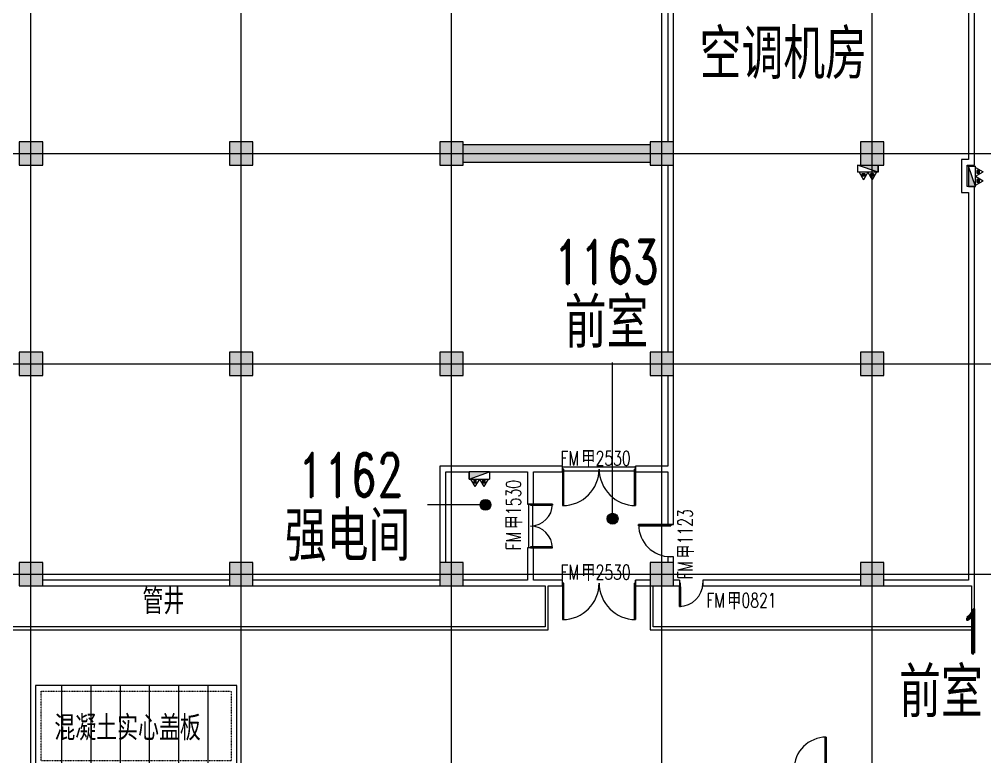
# Model space of a CAD drawing. Header units: millimetres. Extents: x -76632 to 443185, y -33181 to 192400.
# Drawn here: x 150800 to 183849, y 116156 to 141394 of the extents above; entities that cross this region are included whole.
import ezdxf

# ---------------------------------------------------------------- set-up
doc = ezdxf.new("R2010")
doc.units = ezdxf.units.MM
doc.linetypes.add('划线', pattern=[6.36, 3.18, -3.18])
doc.linetypes.add('轴网线', pattern=[22.04, 18.38, -1.83, 0, -1.83])
doc.layers.get('0').update_dxf_attribs({"color": 8})
doc.layers.get('Defpoints').update_dxf_attribs({"color": 8})
for name, color, linetype, lineweight in [('A-ANNO-DIMS', 8, 'Continuous', 9), ('A-AREA-IDEN', 8, 'Continuous', 9), ('A-DETL-GENF', 8, 'Continuous', 18), ('A-DOOR', 8, 'Continuous', 5), ('A-DOOR-IDEN', 8, 'Continuous', 9), ('A-DOOR-OPNG', 8, 'Continuous', 5), ('A-FLOR', 8, 'Continuous', 5), ('A-WALL', 8, 'Continuous', 5), ('A-WALL-PATT', 8, 'Continuous', 9), ('I-FURN', 8, 'Continuous', 5), ('I-FURN-HDLN', 8, '划线', 5), ('I-FURN-IDEN', 8, 'Continuous', 9), ('M-EQPM', 8, 'Continuous', 5), ('S-COLS', 8, 'Continuous', 5), ('S-GRID', 8, 'Continuous', 9)]:
    doc.layers.add(name, color=color, linetype=linetype, lineweight=lineweight)
doc.styles.add('RomanD', font='romand__.ttf', dxfattribs={"width": 0.7, "height": 1500})
doc.styles.add('RomanD_1', font='romand__.ttf', dxfattribs={"width": 0.7, "height": 500})
doc.styles.add('RomanD_6', font='romand__.ttf', dxfattribs={"width": 0.65, "height": 350})
doc.styles.add('仿宋_2', font='simfang.ttf', dxfattribs={"width": 0.7, "height": 1500})
doc.styles.add('仿宋_5', font='simfang.ttf', dxfattribs={"width": 0.7, "height": 750})
doc.styles.add('微软雅黑', font='Microsoft YaHei.ttf', dxfattribs={"width": 0.7, "height": 500})
doc.dimstyles.new('0_5', dxfattribs={"dimscale": 304.8, "dimtxt": 351.251157, "dimasz": 0, "dimexe": 0.82021, "dimexo": 0.0625, "dimgap": 0, "dimtad": 1, "dimdec": 0, "dimzin": 0, "dimdsep": 46, "dimtxsty": 'RomanD_6', "dimblk1": 'NONE', "dimblk2": 'NONE', "dimsah": 1, "dimcen": 0.09, "dimazin": 0, "dimtfac": 1, "dimtdec": 4, "dimtix": 1, "dimtmove": 0, "dimatfit": 3, "dimfxl": 0.82021, "dimfxlon": 1, "dimtvp": 1, "dimtolj": 1, "dimtzin": 0, "dimlwd": 18, "dimlwe": 18, "dimarcsym": 2})

# ---------------------------------------------------------------- blocks, each defined once
blk = doc.blocks.new('X-ST-F3-01-C-001_HLP2_rvt-1-LAY-1F-1_500-A')
at = {"layer": 'S-COLS', "true_color": 0x808080}
for points in [[(151600, 136400), (151600, 137200), (150800, 137200), (150800, 136400)], [(158800, 136400), (158800, 137200), (158000, 137200), (158000, 136400)], [(166000, 136400), (166000, 137200), (165200, 137200), (165200, 136400)], [(173000, 136400), (173200, 136400), (173200, 137200), (172400, 137200), (172400, 136400)], [(180400, 136400), (180400, 137200), (179600, 137200), (179600, 136400)], [(151600, 129200), (151600, 130000), (150800, 130000), (150800, 129200)], [(158800, 129200), (158800, 130000), (158000, 130000), (158000, 129200)], [(166000, 129200), (166000, 130000), (165200, 130000), (165200, 129200)], [(172400, 129200), (173200, 129200), (173200, 130000), (172400, 130000)], [(180400, 129200), (180400, 130000), (179600, 130000), (179600, 129200), (180211, 129200)], [(151600, 122000), (151600, 122800), (150800, 122800), (150800, 122000)], [(158800, 122000), (158800, 122800), (158000, 122800), (158000, 122000)], [(166000, 122000), (166000, 122800), (165200, 122800), (165200, 122000)], [(173200, 122000), (173200, 122800), (172400, 122800), (172400, 122000)], [(180211, 122000), (180400, 122000), (180400, 122800), (179600, 122800), (179600, 122000)]]:
    blk.add_hatch(color=8, dxfattribs=at).paths.add_polyline_path(points, flags=0)
at = {"layer": 'S-COLS', "color": 7, "lineweight": 9}
for p, q in [((151600, 137200), (150800, 137200)), ((150800, 137200), (150800, 136400)), ((151600, 136400), (151600, 137200)), ((158800, 137200), (158000, 137200)), ((158000, 137200), (158000, 136400)), ((158800, 136400), (158800, 137200)), ((166000, 137200), (165200, 137200)), ((165200, 137200), (165200, 136400)), ((166000, 136400), (166000, 137200)), ((173200, 137200), (172400, 137200)), ((172400, 137200), (172400, 136400)), ((173200, 136400), (173200, 137200)), ((180400, 137200), (179600, 137200)), ((179600, 137200), (179600, 136400)), ((180400, 136400), (180400, 137200)), ((150800, 136400), (151600, 136400)), ((158000, 136400), (158800, 136400)), ((165200, 136400), (166000, 136400)), ((172400, 136400), (173200, 136400)), ((179600, 136400), (180400, 136400)), ((151600, 130000), (150800, 130000)), ((150800, 130000), (150800, 129200)), ((151600, 129200), (151600, 130000)), ((158800, 130000), (158000, 130000)), ((158000, 130000), (158000, 129200)), ((158800, 129200), (158800, 130000)), ((166000, 130000), (165200, 130000)), ((165200, 130000), (165200, 129200)), ((166000, 129200), (166000, 130000)), ((173200, 130000), (172400, 130000)), ((172400, 130000), (172400, 129200)), ((173200, 129200), (173200, 130000)), ((180400, 130000), (179600, 130000)), ((179600, 130000), (179600, 129200)), ((180400, 129200), (180400, 130000)), ((150800, 129200), (151600, 129200)), ((158000, 129200), (158800, 129200)), ((165200, 129200), (166000, 129200)), ((172400, 129200), (173200, 129200)), ((179600, 129200), (180400, 129200)), ((151600, 122800), (150800, 122800)), ((150800, 122800), (150800, 122000)), ((151600, 122000), (151600, 122800)), ((158800, 122800), (158000, 122800)), ((158000, 122800), (158000, 122000)), ((158800, 122000), (158800, 122800)), ((166000, 122800), (165200, 122800)), ((165200, 122800), (165200, 122000)), ((166000, 122000), (166000, 122800)), ((173200, 122800), (172400, 122800)), ((172400, 122800), (172400, 122000)), ((173200, 122000), (173200, 122800)), ((180400, 122800), (179600, 122800)), ((179600, 122800), (179600, 122000)), ((180400, 122000), (180400, 122800)), ((150800, 122000), (151600, 122000)), ((158000, 122000), (158800, 122000)), ((165200, 122000), (166000, 122000)), ((172400, 122000), (173200, 122000)), ((179600, 122000), (180400, 122000))]:
    blk.add_line(p, q, dxfattribs=at)
blk = doc.blocks.new('钢格栅盖板 - 钢格栅盖板-V43-LAY-1F-1_500-A')
at = {"layer": 'I-FURN'}
for p, q in [((6900, 2775), (0, 2775)), ((0, 2775), (0, 6)), ((900, 2775), (900, 6)), ((1900, 2775), (1900, 6)), ((2900, 2775), (2900, 6)), ((3900, 2775), (3900, 6)), ((4900, 2775), (4900, 6)), ((5900, 2775), (5900, 6)), ((6900, 6), (6900, 2775))]:
    blk.add_line(p, q, dxfattribs=at)
at = {"layer": 'I-FURN-HDLN'}
for p, q in [((200, 200), (200, 2575)), ((200, 2575), (6700, 2575)), ((6700, 2575), (6700, 200)), ((6700, 200), (200, 200))]:
    blk.add_line(p, q, dxfattribs=at)
blk = doc.blocks.new('双扇平开防火门_带观察窗 - FM甲2530-4642848-LAY-1F-1_500-A')
at = {"layer": 'A-DOOR'}
for p, q in [((-1250, 0), (-1250, 1250)), ((-1250, 1250), (-1210, 1250)), ((-1250, 1250), (-1250, 1050)), ((-1210, 1250), (-1250, 1250)), ((-1250, 1050), (-1250, 850)), ((-1210, 1250), (-1210, 0)), ((-1210, 1050), (-1210, 1250)), ((-1210, 850), (-1210, 1050)), ((1250, 1250), (1210, 1250)), ((1210, 1250), (1210, 0)), ((1250, 1250), (1210, 1250)), ((1210, 1250), (1210, 1050)), ((1210, 1050), (1210, 850)), ((1250, 0), (1250, 1250)), ((1250, 1050), (1250, 1250)), ((1250, 850), (1250, 1050)), ((-1250, 850), (-1250, 0)), ((-1210, 0), (-1210, 850)), ((1210, 850), (1210, 0)), ((1250, 0), (1250, 850)), ((-1210, 0), (-1250, 0)), ((-1250, 0), (-1210, 0)), ((1210, 0), (1250, 0)), ((1210, 0), (1250, 0))]:
    blk.add_line(p, q, dxfattribs=at)
for centre, start, end in [((-1250, 0), 0, 90), ((1250, 0), 90, 180)]:
    blk.add_arc(centre, 1250, start, end, dxfattribs=at)
at = {"layer": 'A-DOOR-OPNG'}
for p, q in [((-1250, 100), (-1250, -100)), ((1250, 100), (1250, -100))]:
    blk.add_line(p, q, dxfattribs=at)
blk = doc.blocks.new('双扇平开防火门_带观察窗 - FM甲2530-4644539-LAY-1F-1_500-A')
at = {"layer": 'A-DOOR'}
for p, q in [((-1250, 0), (-1250, 1250)), ((-1250, 1250), (-1210, 1250)), ((-1250, 1250), (-1250, 1050)), ((-1210, 1250), (-1250, 1250)), ((-1250, 1050), (-1250, 850)), ((-1210, 1250), (-1210, 0)), ((-1210, 1050), (-1210, 1250)), ((-1210, 850), (-1210, 1050)), ((1250, 1250), (1210, 1250)), ((1210, 1250), (1210, 0)), ((1250, 1250), (1210, 1250)), ((1210, 1250), (1210, 1050)), ((1210, 1050), (1210, 850)), ((1250, 0), (1250, 1250)), ((1250, 1050), (1250, 1250)), ((1250, 850), (1250, 1050)), ((-1250, 850), (-1250, 0)), ((-1210, 0), (-1210, 850)), ((1210, 850), (1210, 0)), ((1250, 0), (1250, 850)), ((-1210, 0), (-1250, 0)), ((-1250, 0), (-1210, 0)), ((1210, 0), (1250, 0)), ((1210, 0), (1250, 0))]:
    blk.add_line(p, q, dxfattribs=at)
for centre, start, end in [((-1250, 0), 0, 90), ((1250, 0), 90, 180)]:
    blk.add_arc(centre, 1250, start, end, dxfattribs=at)
at = {"layer": 'A-DOOR-OPNG'}
for p, q in [((-1250, 100), (-1250, -100)), ((-1250, 70), (1250, 70)), ((1250, 100), (1250, -100)), ((-1250, -70), (1250, -70))]:
    blk.add_line(p, q, dxfattribs=at)
blk = doc.blocks.new('单扇平开防火门_带观察窗 - FM甲1123-4703327-LAY-1F-1_500-A')
at = {"layer": 'A-DOOR'}
for p, q in [((550, 1100), (510, 1100)), ((510, 1100), (510, 0)), ((510, 1100), (550, 1100)), ((510, 900), (510, 1100)), ((550, 0), (550, 1100)), ((550, 1100), (550, 900)), ((510, 700), (510, 900)), ((510, 0), (510, 700)), ((550, 900), (550, 700)), ((550, 700), (550, 0)), ((510, 0), (550, 0)), ((550, 0), (510, 0))]:
    blk.add_line(p, q, dxfattribs=at)
blk.add_arc((550, 0), 1100, 90, 180, dxfattribs=at)
at = {"layer": 'A-DOOR-OPNG'}
for p, q in [((-550, -100), (-550, 100)), ((550, -99), (550, 100))]:
    blk.add_line(p, q, dxfattribs=at)
blk = doc.blocks.new('双扇平开防火门_带观察窗 - FM甲1530-4643303-LAY-1F-1_500-A')
at = {"layer": 'A-DOOR'}
for p, q in [((-750, 0), (-750, 750)), ((-750, 750), (-710, 750)), ((-750, 750), (-750, 550)), ((-710, 750), (-750, 750)), ((-710, 750), (-710, 0)), ((-710, 550), (-710, 750)), ((750, 750), (710, 750)), ((710, 750), (710, 0)), ((750, 750), (710, 750)), ((710, 750), (710, 550)), ((750, 0), (750, 750)), ((750, 550), (750, 750)), ((-750, 550), (-750, 350)), ((-750, 350), (-750, 0)), ((-710, 350), (-710, 550)), ((-710, 0), (-710, 350)), ((710, 550), (710, 350)), ((710, 350), (710, 0)), ((750, 350), (750, 550)), ((750, 0), (750, 350)), ((-710, 0), (-750, 0)), ((-750, 0), (-710, 0)), ((710, 0), (750, 0)), ((710, 0), (750, 0))]:
    blk.add_line(p, q, dxfattribs=at)
for centre, start, end in [((-750, 0), 0, 90), ((750, 0), 90, 180)]:
    blk.add_arc(centre, 750, start, end, dxfattribs=at)
at = {"layer": 'A-DOOR-OPNG'}
for p, q in [((-750, 100), (-750, -100)), ((-750, 70), (750, 70)), ((750, 100), (750, -100)), ((-750, -70), (750, -70))]:
    blk.add_line(p, q, dxfattribs=at)
blk = doc.blocks.new('单扇平开防火门_带观察窗 - FM甲0821-4703376-LAY-1F-1_500-A')
at = {"layer": 'A-DOOR'}
for p, q in [((400, 800), (360, 800)), ((360, 800), (360, 0)), ((360, 800), (400, 800)), ((360, 600), (360, 800)), ((400, 0), (400, 800)), ((400, 800), (400, 600)), ((360, 400), (360, 600)), ((360, 125), (360, 400)), ((400, 600), (400, 400)), ((400, 400), (400, 125)), ((360, 0), (400, 0))]:
    blk.add_line(p, q, dxfattribs=at)
blk.add_arc((400, 0), 800, 90, 180, dxfattribs=at)
at = {"layer": 'A-DOOR-OPNG'}
for p, q in [((-400, -100), (-400, 100)), ((400, -99), (400, 100))]:
    blk.add_line(p, q, dxfattribs=at)
blk = doc.blocks.new('室内消火栓箱_带灭火器__左右式_ - SG24D65-P-4294461-LAY-1F-1_500-A')
at = {"layer": 'A-DETL-GENF', "lineweight": 5}
blk.add_hatch(color=256, dxfattribs=at).paths.add_polyline_path([(-350, -240), (350, 0), (-350, 0), (-350, -128)], flags=0)
h = blk.add_hatch(color=256, dxfattribs=at)
h.paths.add_polyline_path([(-105, -370), (-105, -280), (-195, -280), (-195, -370)], flags=0)
h.paths.add_polyline_path([(195, -370), (195, -280), (105, -280), (105, -370)], flags=0)
for p, q in [((350, 0), (-350, 0)), ((-350, -240), (350, 0)), ((-350, -240), (-350, 0)), ((-350, 0), (-350, -240)), ((-350, -240), (350, 0)), ((350, 0), (-350, 0)), ((-350, -240), (350, -240)), ((-300, -240), (-150, -500)), ((-105, -280), (-195, -280)), ((-195, -280), (-195, -370)), ((0, -240), (-150, -500)), ((-105, -370), (-105, -280)), ((0, -240), (150, -500)), ((195, -280), (105, -280)), ((105, -280), (105, -370)), ((300, -240), (150, -500)), ((195, -370), (195, -280)), ((-195, -370), (-105, -370)), ((105, -370), (195, -370))]:
    blk.add_line(p, q, dxfattribs=at)
at = {"layer": 'M-EQPM'}
blk.add_line((350, 0), (350, -240), dxfattribs=at)
blk = doc.blocks.new('室内消火栓箱_带灭火器__左右式_ - SG24D65-P-V96-LAY-1F-1_500-A')
at = {"layer": 'A-DETL-GENF', "lineweight": 5}
h = blk.add_hatch(color=256, dxfattribs=at)
h.paths.add_polyline_path([(-195, 370), (-195, 280), (-105, 280), (-105, 370)], flags=0)
h.paths.add_polyline_path([(105, 370), (105, 280), (195, 280), (195, 370)], flags=0)
blk.add_hatch(color=256, dxfattribs=at).paths.add_polyline_path([(-350, 240), (-350, 0), (350, 0), (65, 98)], flags=0)
for p, q in [((-300, 240), (-150, 500)), ((-195, 370), (-105, 370)), ((-195, 280), (-195, 370)), ((0, 240), (-150, 500)), ((-105, 370), (-105, 280)), ((0, 240), (150, 500)), ((105, 280), (105, 370)), ((105, 370), (195, 370)), ((300, 240), (150, 500)), ((195, 370), (195, 280)), ((-350, 240), (350, 240)), ((-350, 240), (350, 0)), ((-350, 240), (-350, 0)), ((-350, 240), (350, 0)), ((-350, 0), (-350, 240)), ((-105, 280), (-195, 280)), ((195, 280), (105, 280)), ((350, 0), (250, 0)), ((350, 0), (250, 0))]:
    blk.add_line(p, q, dxfattribs=at)
at = {"layer": 'M-EQPM'}
blk.add_line((350, 0), (350, 240), dxfattribs=at)
blk = doc.blocks.new('*D1431')
at = {"layer": 'A-ANNO-DIMS', "color": 0, "lineweight": 18, "transparency": 16777216}
for p, q in [((19261, 131300), (19742, 131300)), ((19492, 130200), (19492, 131300)), ((19261, 130200), (19742, 130200)), ((259200, 4470), (259200, 4951)), ((259200, 4701), (264000, 4701)), ((264000, 4470), (264000, 4951))]:
    blk.add_line(p, q, dxfattribs=at)
at = {"layer": 'Defpoints', "color": 0, "transparency": 16777216}
for p in [(19242, 131300), (19492, 131300), (19242, 130200), (264000, 4701), (259200, 4451), (264000, 4451)]:
    blk.add_point(p, dxfattribs=at)
at = {"layer": 'A-ANNO-DIMS', "color": 0, "lineweight": 18, "transparency": 16777216, "insert": (19317, 130750), "char_height": 350, "width": 972.7, "attachment_point": 5, "rotation": 90, "style": 'RomanD_6'}
blk.add_mtext('\\A1;1100', dxfattribs=at)
at = {"layer": 'A-ANNO-DIMS', "color": 0, "lineweight": 18, "transparency": 16777216, "insert": (261600, 4876), "char_height": 350, "width": 972.7, "attachment_point": 5, "style": 'RomanD_6'}
blk.add_mtext('\\A1;4800', dxfattribs=at)
blk = doc.blocks.new('_None')
blk = doc.blocks.new('*D1432')
at = {"layer": 'A-ANNO-DIMS', "color": 0, "lineweight": 18, "transparency": 16777216}
for p, q in [((19261, 133750), (19742, 133750)), ((19492, 131300), (19492, 133750)), ((19261, 131300), (19742, 131300)), ((260638, 2650), (261119, 2650)), ((260869, 1700), (260869, 2650)), ((261100, 1700), (260619, 1700))]:
    blk.add_line(p, q, dxfattribs=at)
at = {"layer": 'Defpoints', "color": 0, "transparency": 16777216}
for p in [(19242, 133750), (19492, 133750), (19242, 131300), (260619, 2650), (260869, 2650), (261119, 1700)]:
    blk.add_point(p, dxfattribs=at)
at = {"layer": 'A-ANNO-DIMS', "color": 0, "lineweight": 18, "transparency": 16777216, "char_height": 350, "attachment_point": 5, "rotation": 90, "style": 'RomanD_6'}
for s, insert, width in [('\\A1;2450', (19317, 132525), 972.7), ('\\A1;950', (260694, 2175), 729.52)]:
    blk.add_mtext(s, dxfattribs=dict(at, insert=insert, width=width))

msp = doc.modelspace()

# ---------------------------------------------------------------- hatches: boundary and pattern name
at = {"layer": 'A-AREA-IDEN', "lineweight": 18, "transparency": 33554687}
h = msp.add_hatch(color=256, dxfattribs=at)
edge = h.paths.add_edge_path(flags=0)
edge.add_arc((166759.7, 124775.5), 187.5, 0, 360)
h = msp.add_hatch(color=256, dxfattribs=at)
edge = h.paths.add_edge_path(flags=0)
edge.add_arc((171109.7, 124300.9), 187.5, 0, 360)
at = {"layer": 'A-WALL-PATT', "lineweight": 5, "transparency": 33554687}
msp.add_hatch(color=256, dxfattribs=at).paths.add_polyline_path([(168857.6, 136500), (172400, 136500), (172400, 137100), (166000, 137100), (166000, 136500)], flags=0)

# ---------------------------------------------------------------- linework, layer by layer
at = {"layer": 'A-AREA-IDEN', "lineweight": 18, "transparency": 33554687}
for p, q in [((171109.7, 124300.9), (171109.7, 129648.2)), ((166759.7, 124775.5), (164775.6, 124775.5))]:
    msp.add_line(p, q, dxfattribs=at)
for centre in [(166759.7, 124775.5), (171109.7, 124300.9)]:
    msp.add_circle(centre, 187.5, dxfattribs=at)
at = {"layer": 'A-FLOR', "transparency": 33554687}
msp.add_line((151350, 118600), (158250, 118600), dxfattribs=at)
at = {"layer": 'A-WALL', "lineweight": 9, "transparency": 33554687}
for p, q in [((183300, 151400), (183300, 136600)), ((183500, 136400), (183500, 151600)), ((173000, 143600), (173000, 137200)), ((173200, 137200), (173200, 143600)), ((172400, 137100), (166000, 137100)), ((166000, 136500), (172400, 136500)), ((183300, 136600), (183050, 136600)), ((183050, 136600), (183050, 135470)), ((173000, 136400), (173000, 130000)), ((173200, 130000), (173200, 136400)), ((183250, 135670), (183250, 136400)), ((183250, 136400), (183300, 136400)), ((183300, 136400), (183500, 136400)), ((183300, 135670), (183250, 135670)), ((183500, 122000), (183500, 135670)), ((183050, 135470), (183300, 135470)), ((183300, 135470), (183300, 122200)), ((173000, 129200), (173000, 126100)), ((173200, 124100), (173200, 129200)), ((169400, 126100), (165200, 126100)), ((165200, 126100), (165200, 122800)), ((169400, 125900), (169400, 126100)), ((173000, 126100), (171900, 126100)), ((171900, 126100), (171900, 125900)), ((165400, 125900), (166200, 125900)), ((165400, 122800), (165400, 125900)), ((166900, 125900), (168200, 125900)), ((168200, 125900), (168200, 124800)), ((168400, 125900), (169400, 125900)), ((168400, 124800), (168400, 125900)), ((171900, 125900), (173000, 125900)), ((173000, 125900), (173000, 124100)), ((168200, 124800), (168400, 124800)), ((173000, 124100), (173200, 124100)), ((168200, 123300), (168200, 122200)), ((168400, 123300), (168200, 123300)), ((168400, 122200), (168400, 123300)), ((173200, 123000), (173000, 123000)), ((173000, 123000), (173000, 122800)), ((173200, 122800), (173200, 123000)), ((158000, 122200), (151600, 122200)), ((151600, 122000), (158000, 122000)), ((165200, 122200), (158800, 122200)), ((158800, 122000), (165200, 122000)), ((168200, 122200), (166000, 122200)), ((166000, 122000), (168800, 122000)), ((169400, 122200), (168400, 122200)), ((168800, 122000), (168800, 120600)), ((168900, 122000), (169400, 122000)), ((168900, 120500), (168900, 122000)), ((169400, 122000), (169400, 122200)), ((172400, 122200), (171900, 122200)), ((171900, 122200), (171900, 122000)), ((171900, 122000), (172400, 122000)), ((172400, 122000), (172400, 120500)), ((172500, 120600), (172500, 122000)), ((173400, 122200), (173200, 122200)), ((173200, 122000), (173400, 122000)), ((179600, 122200), (174200, 122200)), ((174200, 122000), (179600, 122000)), ((183300, 122200), (180400, 122200)), ((180400, 122000), (183400, 122000)), ((183400, 122000), (183400, 120600)), ((183500, 120500), (183500, 122000)), ((129200, 120500), (168900, 120500)), ((168800, 120600), (129300, 120600)), ((172400, 120500), (183500, 120500)), ((183400, 120600), (172500, 120600))]:
    msp.add_line(p, q, dxfattribs=at)
at = {"layer": 'S-GRID', "linetype": '轴网线', "transparency": 33554687}
for p, q in [((151200, -17706.2), (151200, 174400)), ((158400, -17706.2), (158400, 174400)), ((165600, -17706.2), (165600, 174400)), ((172800, -17706.2), (172800, 174400)), ((180000, -17706.2), (180000, 174400)), ((-16000, 136800), (308800, 136800)), ((-16000, 129600), (308800, 129600)), ((-16000, 122400), (308800, 122400))]:
    msp.add_line(p, q, dxfattribs=at)

# ---------------------------------------------------------------- block references
at = {"lineweight": 5, "transparency": 33554687}
msp.add_blockref('X-ST-F3-01-C-001_HLP2_rvt-1-LAY-1F-1_500-A', (0, 0), dxfattribs=at)
at = {"layer": 'A-DOOR', "transparency": 33554687}
for name, p, rotation in [('双扇平开防火门_带观察窗 - FM甲2530-4644539-LAY-1F-1_500-A', (170650, 126000), 180), ('双扇平开防火门_带观察窗 - FM甲1530-4643303-LAY-1F-1_500-A', (168300, 124050), 270), ('单扇平开防火门_带观察窗 - FM甲1123-4703327-LAY-1F-1_500-A', (173100, 123550), 90), ('双扇平开防火门_带观察窗 - FM甲2530-4642848-LAY-1F-1_500-A', (170650, 122100), 180), ('单扇平开防火门_带观察窗 - FM甲0821-4703376-LAY-1F-1_500-A', (173800, 122100), 180)]:
    msp.add_blockref(name, p, dxfattribs=dict(at, rotation=rotation))
msp.add_blockref('单扇平开防火门_带观察窗 - FM甲1123-4703327-LAY-1F-1_500-A', (177875, 115725), dxfattribs=at)
at = {"layer": 'I-FURN', "transparency": 33554687}
msp.add_blockref('钢格栅盖板 - 钢格栅盖板-V43-LAY-1F-1_500-A', (151350, 115819.3), dxfattribs=at)
at = {"layer": 'M-EQPM', "transparency": 33554687}
for name, p, rotation in [('室内消火栓箱_带灭火器__左右式_ - SG24D65-P-V96-LAY-1F-1_500-A', (179850, 136400), 180), ('室内消火栓箱_带灭火器__左右式_ - SG24D65-P-4294461-LAY-1F-1_500-A', (183300, 136020), 90)]:
    msp.add_blockref(name, p, dxfattribs=dict(at, rotation=rotation))
msp.add_blockref('室内消火栓箱_带灭火器__左右式_ - SG24D65-P-4294461-LAY-1F-1_500-A', (166550, 125900), dxfattribs=at)

# ---------------------------------------------------------------- texts
at = {"layer": 'A-AREA-IDEN', "transparency": 33554687, "attachment_point": 1}
for s, insert, char_height, width, style in [('空调机房', (174090.1, 141011.3), 1500, 7856.537, '仿宋_2'), ('1163', (169107.7, 133845.4), 1500, 4826.159, 'RomanD'), ('前室', (169471.2, 131811.2), 1500, 3928.269, '仿宋_2'), ('1162', (160336.4, 126549.2), 1500, 4826.159, 'RomanD'), ('强电间', (159889.6, 124515), 1500, 5892.403, '仿宋_2'), ('管井', (155014.3, 121868.1), 750, 2020.252, '仿宋_5'), ('1136', (182986.8, 121199.1), 1500, 4826.159, 'RomanD'), ('前室', (180919.6, 119165), 1500, 3928.269, '仿宋_2')]:
    msp.add_mtext(s, dxfattribs=dict(at, insert=insert, char_height=char_height, width=width, style=style))
at = {"layer": 'A-DOOR-IDEN', "transparency": 33554687, "char_height": 500, "attachment_point": 1}
for s, insert, width, style in [('FM', (169325.1, 126618.2), 869.831, 'RomanD_1'), ('\\f微软雅黑|b0|i0|c134|p34|;\\W.7;甲', (170042.8, 126618.2), 589.24, '微软雅黑'), ('2530', (170529, 126618.2), 1683.544, 'RomanD_1'), ('FM', (169325.1, 122718.2), 869.831, 'RomanD_1'), ('\\f微软雅黑|b0|i0|c134|p34|;\\W.7;甲', (170042.8, 122718.2), 589.24, '微软雅黑'), ('2530', (170529, 122718.2), 1683.544, 'RomanD_1'), ('FM', (174320.6, 121757.5), 869.831, 'RomanD_1'), ('\\f微软雅黑|b0|i0|c134|p34|;\\W.7;甲', (175038.3, 121757.5), 589.24, '微软雅黑'), ('0821', (175524.5, 121757.5), 1683.544, 'RomanD_1')]:
    msp.add_mtext(s, dxfattribs=dict(at, insert=insert, width=width, style=style))
at = {"layer": 'A-DOOR-IDEN', "transparency": 33554687, "char_height": 500, "attachment_point": 1, "rotation": 90}
for s, insert, width, style in [('1530', (167469.9, 124429), 1683.544, 'RomanD_1'), ('\\f微软雅黑|b0|i0|c134|p34|;\\W.7;甲', (167469.9, 123942.8), 589.24, '微软雅黑'), ('1123', (173346, 123429), 1683.544, 'RomanD_1'), ('FM', (167469.9, 123225.1), 869.831, 'RomanD_1'), ('\\f微软雅黑|b0|i0|c134|p34|;\\W.7;甲', (173346, 122942.8), 589.24, '微软雅黑'), ('FM', (173346, 122225.1), 869.831, 'RomanD_1')]:
    msp.add_mtext(s, dxfattribs=dict(at, insert=insert, width=width, style=style))
at = {"layer": 'I-FURN-IDEN', "transparency": 33554687, "insert": (152000, 117544.2), "char_height": 750, "width": 7070.884, "attachment_point": 1, "style": '仿宋_5'}
msp.add_mtext('混凝土实心盖板', dxfattribs=at)

# ---------------------------------------------------------------- dimensions: what is measured, and where the dimension line sits
at = {"layer": 'A-ANNO-DIMS', "lineweight": 18, "transparency": 33554687}
for base, p1, p2, override, picture, middle in [((19492.1, 133750), (19242.1, 131300), (19242.1, 133750), {"dimpost": '<>', "dimfxl": 2450}, '*D1432', (19317.1, 132525)), ((19492.1, 131300), (19242.1, 130200), (19242.1, 131300), {"dimpost": '<>', "dimfxl": 1100}, '*D1431', (19317.1, 130750))]:
    dim = msp.add_linear_dim(base=base, p1=p1, p2=p2, angle=90, dimstyle='0_5', override=override, dxfattribs=at)
    dim.commit()
    dim.dimension.update_dxf_attribs({"geometry": picture, "text_midpoint": middle})

doc.saveas('drawing.dxf')
